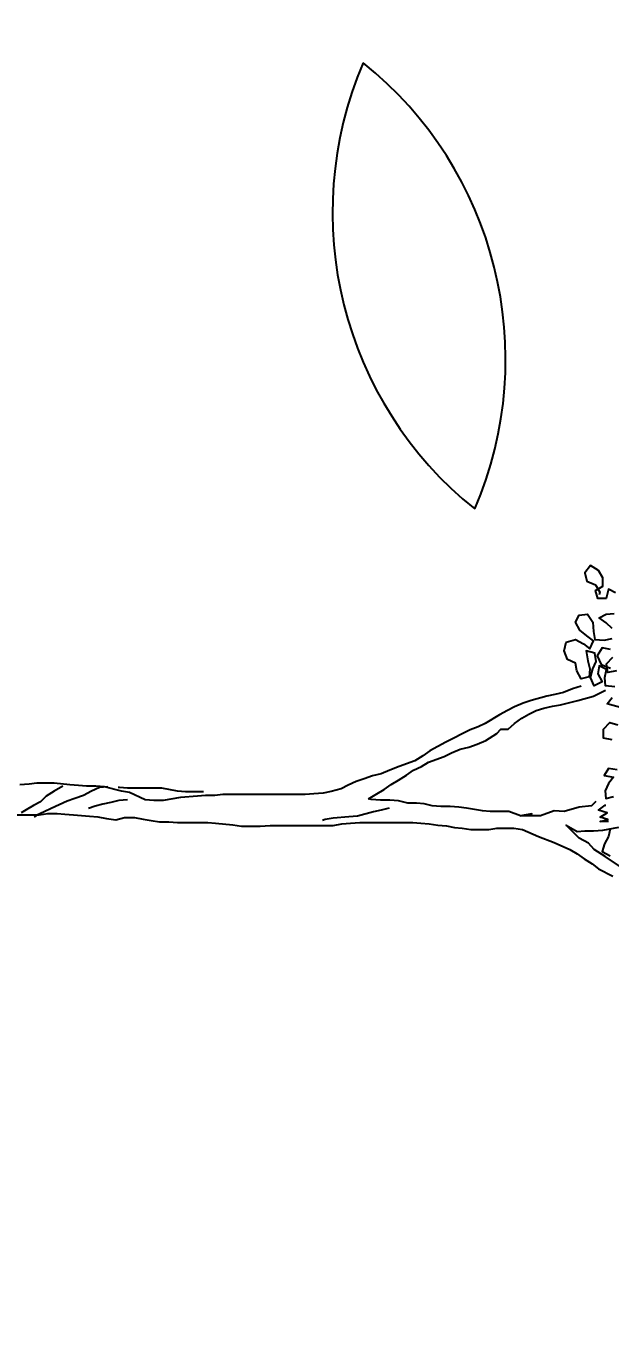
# Model space of a CAD drawing. Header units: inches. Extents: x -48022 to 80112, y -8164 to 5118.
# Drawn here: x 70087.6 to 70116, y -2011.8 to -1948.7 of the extents above; entities that cross this region are included whole.
import ezdxf

# ---------------------------------------------------------------- set-up
doc = ezdxf.new("R2010")
doc.units = ezdxf.units.IN
doc.header["$LTSCALE"] = 10
doc.header["$PDMODE"] = 32
doc.linetypes.add('Amconstr', pattern=[9999, 9999, 0])
doc.layers.add('07--DIM-3', color=3, linetype='Continuous', lineweight=35)
for name, color, linetype in [('1_tree', 3, 'Continuous'), ('CKS_PROPERTY LINE', 5, 'Continuous'), ('MS GATE', 1, 'Continuous'), ('trees', 109, 'Continuous')]:
    doc.layers.add(name, color=color, linetype=linetype)
doc.styles.add('TIME NEW', font='times.ttf')
doc.dimstyles.new('Copy of Dim 1-32', dxfattribs={"dimtxt": 120, "dimasz": 96, "dimexe": 96, "dimexo": 96, "dimgap": 24, "dimtad": 1, "dimdec": 0, "dimzin": 3, "dimdsep": 46, "dimlunit": 4, "dimtxsty": 'TIME NEW', "dimblk": 'ARCHTICK', "dimcen": 24, "dimdle": 96, "dimclrd": 1, "dimclre": 1, "dimclrt": 3, "dimadec": 0, "dimazin": 0, "dimtfac": 1, "dimtdec": 0, "dimtofl": 0, "dimtmove": 0, "dimatfit": 3, "dimfxl": 0, "dimtolj": 1, "dimtzin": 0, "dimarcsym": 0})

# ---------------------------------------------------------------- blocks, each defined once
blk = doc.blocks.new('Arpls009')
at = {"color": 0, "linetype": 'ByBlock'}
for centre, start, end in [((0.2598737510553519, -0.4013252113620069), 156.7754190000103, 231.2879719999853), ((0.1770663343887691, -0.4220201280286364), 336.7754190000102, 51.28797199998532)]:
    blk.add_arc(centre, 0.05361883333333333, start, end, dxfattribs=at)
blk = doc.blocks.new('A$C0B2F7787')
at = {"layer": '1_tree'}
for points in [[(41.29008422447305, 97.61766423845621), (42.52400262348419, 95.76311080902089), (42.52400262348419, 95.76311080902089), (43.20951284515969, 94.73280334821901), (43.82681763560596, 94.18307564183122), (44.30651770398526, 93.29024723367549), (45.54100161544648, 92.05350127242129), (44.92413666801622, 93.08374589849701), (44.99347312414011, 93.83878108044881), (44.99422714073579, 94.66252437135701), (45.06368926629284, 95.55485010178015), (45.33965272702608, 97.06479479623889)], [(46.52217232793236, 39.05840703675858), (46.52449721244329, 41.59828218371695), (46.66254177752534, 42.42189980518378), (46.66335862883943, 43.31428837033673), (46.59540453647922, 44.06944922171532), (46.5275132788347, 44.89325534734235), (46.39160509411476, 46.40357705009956), (46.32371383647022, 47.22738317572293), (46.18717730458501, 48.05125213605788), (46.05070360741593, 48.94376637063397), (46.25739344674093, 49.76732115739649), (46.25827313277022, 50.72835499678332), (46.12173660088546, 51.55222395711462), (45.98513723428232, 52.3074476432157), (45.8486007023971, 53.1313166035543), (45.84941755371118, 54.02370516870725), (45.78152629606664, 54.84751129432334), (45.78416535416, 57.73061281249465), (45.71621126180025, 58.48577366387326), (45.58042874651118, 60.13338591511274), (45.44389221462597, 60.9572548754586), (45.44552591725414, 62.74203200574993), (45.51505087752957, 63.70300301042153), (45.52058033258072, 69.74378714372868), (45.65862489766278, 70.56740476519917), (45.7280241885046, 71.39108522138848), (45.79748631405891, 72.28341095182257), (45.80213608308078, 77.36316124574294), (45.73418199072103, 78.11832209712156), (45.66629073307649, 78.94212822274858), (45.52975420119127, 79.76599718307989), (45.4618629435472, 80.58980330870327), (45.32526357694405, 81.3450269948007), (45.25730948458386, 82.10018784617934), (45.12077295269864, 82.92405680652155), (45.1223438206116, 84.64018866256811), (45.26032555097525, 85.39516100979381), (45.26183358417256, 87.04264759161016), (45.12529705228735, 87.86651655194873), (44.44022667362786, 89.37734093244215), (43.89244684345429, 90.88803964349792), (43.20737646479756, 92.39886402399134), (42.7961331665092, 93.08569377471576), (42.31624459398062, 93.77258636014449), (41.83641885616725, 94.52812421982162), (41.35646744892072, 95.14637153101648), (40.67127140082994, 96.51990536302765)], [(53.71381067211586, 96.43932149265311), (53.85034720400107, 95.61545253231087), (54.74273576914764, 95.61463568099863), (55.36110874977748, 96.23187763672468), (55.15586410893138, 96.98716415754099)], [(56.73514525951486, 97.46623587875364), (57.14563454120434, 95.9556628371247), (57.76388185240057, 96.43561424437212)], [(60.3041340076561, 96.84516100531619), (60.16608944257404, 96.02154338384933), (60.98970706404725, 95.88349881875912), (61.6080800446739, 96.50074077448879)], [(62.36298955718847, 96.29411376988355), (62.49952608907643, 95.47024480955223), (61.74398822939656, 94.99041907173158), (60.92062194679056, 95.40304473377908), (60.57821242689442, 96.2957474725117)], [(58.79381230489798, 96.70925282059399), (58.86164072782457, 95.81680142073307), (59.68532118401345, 95.74740212989128), (60.44054487011, 95.8840014964953), (60.78314289415539, 95.19723458048976), (60.02791920805794, 95.06063521388569), (59.27319819969534, 95.47319804121797), (58.86063537236168, 94.71847703285313), (59.6840644896829, 94.37449664505037), (60.50799628473851, 94.57967845118401), (61.19476320074136, 94.9222764752194), (62.01838082221457, 94.78423191014372), (62.22356262834273, 93.96030011508265), (61.26265445838636, 94.09847034960693), (60.50774494587129, 94.30509735420857), (59.75258409449271, 94.2371432618529), (59.54595708988563, 93.48223374933514), (60.30067809824868, 93.06967092200286), (61.05565044547848, 92.93168919163507), (61.39818563480821, 92.17627700139565), (62.22161475213216, 91.832296613582), (63.04554654718504, 92.03747841971199), (63.32094449546912, 92.92961564598956), (62.9097640318987, 93.68509067095147), (62.42981262465218, 94.30333798214632), (63.18522481489799, 94.6458731714738), (63.66517622214496, 94.02762586027893), (64.21371006891695, 93.34067044012771), (64.96843107727953, 92.92810761279907), (65.6551979932824, 93.27070563683807), (65.72459728412421, 94.09438609302377), (64.96993911047686, 94.57559419460087), (64.07761338004502, 94.64505632016156), (63.32264103281523, 94.78303805052929), (63.25481260988863, 95.67548945039015), (63.39279434025229, 96.43046179762676)], [(64.35382817964272, 96.42958211159565), (64.90248769584832, 95.87991723992673), (65.38237626837689, 95.19302465448345), (65.72623098675194, 95.87916322331877), (65.79556744287856, 96.63419840527058)], [(67.78640606533281, 96.76966674697178), (68.12900408937821, 96.08289983097349), (67.23642702007918, 95.87778085956234), (67.23567300348078, 95.0540375686578), (67.9905825159949, 94.84741056405257), (68.40308250861379, 95.53348629816901), (69.22682579951743, 95.53273228157197), (69.91290153364025, 95.12023228895123), (70.39272727145315, 94.36469442927046), (69.70577185130149, 93.8161605824971), (68.88221706454351, 94.02285042183212), (68.53974470993215, 94.84690788631997), (67.85366897580934, 95.25940787892976), (67.57902504412414, 95.19101394355677)], [(45.20160816194403, 96.24117717476837), (44.44638447584703, 96.10457780816431), (43.75955472512578, 95.69333450988415), (43.00426820431358, 95.4880898690317), (42.59308774074361, 96.2435648939936)], [(50.83114899696102, 96.92247747043803), (50.96768552884896, 96.0986085100958), (50.28085577812818, 95.68736521181198), (50.14438208095817, 96.57987944639171), (49.52613476976239, 96.0999280391443), (48.83936785375953, 95.75733001509798), (48.08433267181408, 95.82666647122095), (48.29095967642115, 96.58157598373508)], [(45.88793523493086, 96.10325827911585), (45.88718121833244, 95.27951498821129), (46.09380822294224, 96.03442450072909), (46.29905286378561, 95.27913797991278), (46.71155285640407, 95.96521371404015), (46.98537993677564, 95.1412190842748), (47.46646236891865, 95.75858670942398), (47.46652520363386, 95.82723198367238)], [(48.06353438064797, 73.10508069708521), (48.54480531694026, 73.92838414497237), (48.95730530955871, 74.61445987909246), (49.43845057642011, 75.30047277850099), (49.85095056903582, 75.98654851261746), (50.33215867061244, 76.74120668627438), (50.81330393747429, 77.42721958567199), (51.15722149056455, 78.18200342875205), (51.569721483183, 78.86807916288308), (52.1202660408835, 80.37777251847002), (52.46412075925855, 81.06391108731624), (52.80810114706764, 81.88734020463015), (53.01479098639266, 82.71089499139634), (53.2901260999579, 83.53438694342913), (53.63410648776699, 84.35781606075763), (54.32150175093465, 85.38686682721891), (54.73375040468908, 85.79836146437447), (54.7343787518539, 86.48481420680037), (55.2841064582376, 87.10211899724527), (55.765251725099, 87.78813189664652), (56.17775171771746, 88.47420763077389), (56.52160643609249, 89.16034619960554), (56.72823344069957, 89.91525571212696), (56.93492328002503, 90.73881049887859), (57.07290501038869, 91.49378284611159), (57.48628468903915, 93.14089241961481), (57.89953869825604, 94.65071144465037), (58.4497690823714, 95.81717842903164)], [(47.80887188881206, 94.86588397070591), (47.39662323506082, 94.45438933355035), (47.25826449639635, 93.28754534085964), (46.84507332189787, 91.84637159008345), (46.9128389101088, 90.88527491597779), (46.43112813080007, 89.58145454838812), (46.42936875873875, 87.65938686961452), (46.63630993692821, 88.757522753338), (46.42936875873875, 87.65938686961452), (46.84023504872675, 86.56068547343601), (46.83860134609585, 84.77590834314105), (46.90655543845879, 84.02074749176246), (47.17975417166189, 82.51030011956755), (47.24770826402209, 81.75513926818894), (47.31559952166661, 80.93133314256556), (47.31478267035254, 80.03894457742354), (47.38267392799753, 79.2151384517965), (47.5879185688409, 78.45985193098385), (47.65587266120109, 77.70469107960527), (47.65511864460223, 76.88094778869709), (47.86023761601518, 75.98837071940216), (47.92812887365925, 75.16456459377514), (47.92731202234563, 74.27217602863675), (47.99514044527223, 73.37972462876495), (48.06353438064797, 73.10508069708521)], [(58.85950434746519, 93.48286209650541), (58.58416923389677, 92.65937014446173), (58.24012601137292, 91.76729575289939), (58.03343617204745, 90.94374096613319), (57.89545444168061, 90.18876861891113), (57.48220043246693, 88.67894959388651), (57.20692815361644, 87.92410291608758), (56.8629477658078, 87.10067379876274), (56.51909304743275, 86.41453522992379), (56.10653022009592, 85.65981422156254), (55.2815302348622, 84.28766275331871), (54.9376755164867, 83.60152418447251), (54.66240323763668, 82.8466775066845), (53.49329719515754, 80.51380637263354), (52.66817154049022, 79.0043643558929), (52.18702627362882, 78.3183514564953), (51.70581817205447, 77.56369328284926), (51.15527361435443, 76.05399992725144), (50.81123039182739, 75.16192553569272), (50.46725000401874, 74.33849641836424), (50.26056016469602, 73.5149416316126), (49.98522505112759, 72.69144967956527), (49.70995277227757, 71.93660300176634), (49.36603521918687, 71.18181915868627), (49.0221805008091, 70.49568058985095), (48.74671971780981, 69.53489808932498), (48.60873798744615, 68.7799257420993), (48.5392758618891, 67.8876000116652), (48.46987657104728, 67.06391955547586), (48.46265057864957, 59.16971301762896), (48.39331412252613, 58.41467783568807), (48.39249727121204, 57.52228927054603), (48.32316081508816, 56.76725408859056), (48.18436223340814, 55.11989317621554), (47.90827310324084, 53.4726579332746), (47.90745625192721, 52.58026936812166), (47.97534750957175, 51.75646324249829), (48.66041788822803, 50.24563886201576), (48.79701725483119, 49.49041517591832), (49.20738086708753, 47.84255158580707), (49.2752721247325, 47.01874546018371), (49.27445527341843, 46.12635689503075), (49.34240936577861, 45.37119604365216), (49.4103006234227, 44.54738991803606), (49.54620880814309, 43.03706821526794), (49.5447007749458, 41.38958163346615), (49.47536431882236, 40.63454645151068), (49.40590219326804, 39.74222072109114)], [(47.17296802228064, 75.09661050141949), (46.96634101767085, 74.34170098890172), (46.82835928730674, 73.58672864167602), (46.41510527808985, 72.07690961665503), (46.34570598724804, 71.25322916046571), (46.20703307500116, 69.74315879656933), (46.06905134463704, 68.98818644933272), (46.00015473152689, 68.71366818707975)], [(48.735535138273, 57.31603927422838), (48.73396427035823, 55.59990741818182), (48.8019183627207, 54.84474656679957), (49.07511709592426, 53.33429919460831), (49.07210102953285, 50.03932603097928), (49.14005512189304, 49.28416517960068), (49.139929452459, 49.14687463112205)], [(47.97377664165924, 50.04033138644809), (47.90437735081741, 49.21665093025876), (47.69775034621035, 48.461741417741), (47.5597686158435, 47.70676907051893), (47.35314161123642, 46.95185955800115), (47.14664027606295, 46.33424059397657)], [(49.20769504066993, 48.18577795701276), (49.13829574983129, 47.36209750082708), (48.79437819673785, 46.607313657747), (48.38181536940419, 45.85259264938213), (48.10648025583851, 45.02910069733843), (47.83120797698848, 44.27425401955042), (47.14337287080435, 42.76468633338663), (46.79951815242656, 42.0785477645404), (46.45560059933586, 41.32376392146034), (46.31812154670069, 41.11795376817099)], [(49.27238172777151, 43.86106284504785), (48.79111079147924, 43.03775939715706), (48.30990268990262, 42.28310122351103), (47.76023781823414, 41.73444170730363), (47.4163830998591, 41.04830313846469), (47.00388310724065, 40.36222740433731), (46.72886216725737, 39.88196182351385)]]:
    blk.add_lwpolyline(points, dxfattribs=at)
blk = doc.blocks.new('A$C065A3FC7')
at = {"layer": '1_tree', "xscale": -0.1192333333347502, "yscale": 0.1192333333349051, "zscale": 0.1192333333347811}
blk.add_blockref('A$C0B2F7787', (214.1172023856036, 388.0539152923615), dxfattribs=at)
blk = doc.blocks.new('admin enlclave road')
at = {"layer": 'CKS_PROPERTY LINE', "color": 0, "lineweight": -3, "xscale": 0.1000000000001301, "yscale": 0.1000000000001301, "zscale": 0.1000000000001301, "rotation": 277.8258493161042}
blk.add_blockref('A$C065A3FC7', (44802.21374614971, -5330.205860320875), dxfattribs=at)
blk = doc.blocks.new('_ArchTick')
at = {"color": 0, "const_width": 0.15}
blk.add_lwpolyline([(-0.5, -0.5), (0.5, 0.5)], dxfattribs=at)
blk = doc.blocks.new('*D114')
at = {"layer": '07--DIM-3', "color": 1, "linetype": 'Amconstr', "lineweight": -2, "transparency": 16777216}
for p, q in [((59453.77995769988, -1974.303163413302), (59453.77995769988, -2157.383814720233)), ((70241.3177981134, -1974.305044208895), (70241.3177981134, -2157.383814720233)), ((59357.77995769988, -2061.383814720233), (70337.3177981134, -2061.383814720233))]:
    blk.add_line(p, q, dxfattribs=at)
at = {"layer": 'Defpoints', "color": 0, "linetype": 'Amconstr', "transparency": 16777216}
for p in [(59453.77995769988, -1878.303163413302), (70241.3177981134, -1878.305044208895), (70241.3177981134, -2061.383814720233)]:
    blk.add_point(p, dxfattribs=at)
at = {"layer": '07--DIM-3', "color": 1, "linetype": 'Amconstr', "lineweight": -2, "transparency": 16777216, "xscale": 96, "yscale": 96, "zscale": 96, "rotation": 180}
blk.add_blockref('_ArchTick', (59453.77995769988, -2061.383814720233), dxfattribs=at)
at = {"layer": '07--DIM-3', "color": 1, "linetype": 'Amconstr', "lineweight": -2, "transparency": 16777216, "xscale": 96, "yscale": 96, "zscale": 96}
blk.add_blockref('_ArchTick', (70241.3177981134, -2061.383814720233), dxfattribs=at)
at = {"layer": '07--DIM-3', "color": 3, "linetype": 'Amconstr', "lineweight": 25, "transparency": 16777216, "insert": (64847.54887790664, -1976.17256742391), "char_height": 120, "attachment_point": 5, "style": 'TIME NEW'}
blk.add_mtext('\\A1;899\'-0"', dxfattribs=at)

msp = doc.modelspace()

# ---------------------------------------------------------------- block references
at = {"layer": 'MS GATE', "linetype": 'Amconstr', "lineweight": 25, "xscale": 42.66674600251998, "yscale": 42.66674600251998, "zscale": 42.66674600251998, "rotation": 352.174150691152}
msp.add_blockref('admin enlclave road', (-1794383.541516071, 484490.7531572058), dxfattribs=at)
at = {"layer": 'trees', "xscale": 345, "yscale": 345, "zscale": 345}
msp.add_blockref('Arpls009', (70031.350819872, -1819.303413105838), dxfattribs=at)

# ---------------------------------------------------------------- dimensions: what is measured, and where the dimension line sits
at = {"layer": '07--DIM-3', "linetype": 'Amconstr', "lineweight": 25}
dim = msp.add_aligned_dim(p1=(59453.77995769988, -1878.303163413302), p2=(70241.3177981134, -1878.305044208895), distance=-183.07877051133545, dimstyle='Copy of Dim 1-32', dxfattribs=at)
dim.commit()
dim.dimension.update_dxf_attribs({"geometry": '*D114', "text_midpoint": (64847.54887790664, -1976.17256742391)})

doc.saveas('drawing.dxf')
